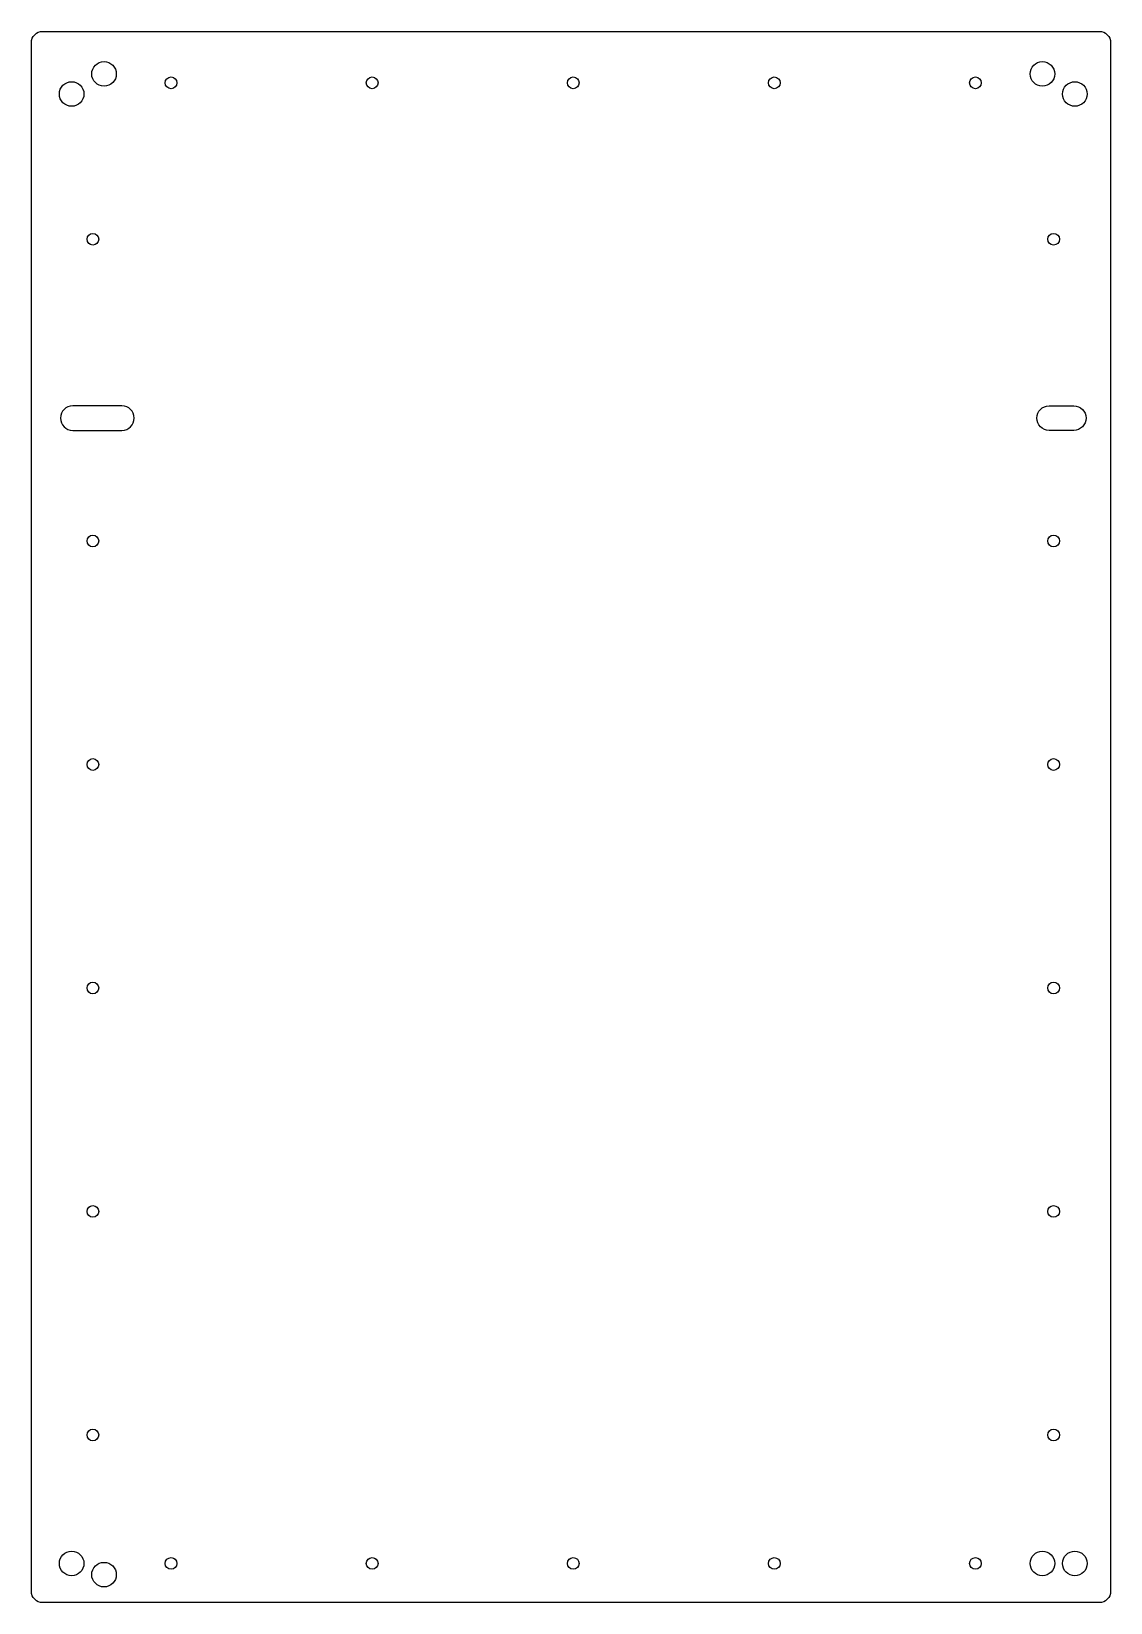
# Model space of a CAD drawing. Header units: millimetres. Extents: x -242 to 241, y -540 to 163.
import ezdxf

# ---------------------------------------------------------------- set-up
doc = ezdxf.new("R2010")
doc.units = ezdxf.units.MM
doc.layers.get('0').update_dxf_attribs({"linetype": 'CONTINUOUS'})

msp = doc.modelspace()

# ---------------------------------------------------------------- linework, layer by layer
for points in [[(-242.5, 158, -0.414214), (-237.5, 163), (235.5, 163, -0.414214), (240.5, 158), (240.5, -535, -0.414214), (235.5, -540), (-237.5, -540, -0.414214), (-242.5, -535)], [(-224, -15.5), (-202, -15.5, 1), (-202, -4.5), (-224, -4.5, 1)], [(213, -15.5, -1), (213, -4.5), (224, -4.5, -1), (224, -15.5)]]:
    msp.add_lwpolyline(points, format="xyb", close=True)
for centre, radius in [((-210, 144), 5.5), ((210, 144), 5.5), ((-180, 140), 2.62), ((-90, 140), 2.62), ((0, 140), 2.62), ((90, 140), 2.62), ((180, 140), 2.62), ((-224.5, 135), 5.5), ((224.5, 135), 5.5), ((-215, 70), 2.62), ((215, 70), 2.62), ((-215, -65), 2.62), ((215, -65), 2.62), ((-215, -165), 2.62), ((215, -165), 2.62), ((-215, -265), 2.62), ((215, -265), 2.62), ((-215, -365), 2.62), ((215, -365), 2.62), ((-215, -465), 2.62), ((215, -465), 2.62), ((-224.5, -522.5), 5.5), ((-180, -522.5), 2.62), ((-90, -522.5), 2.62), ((0, -522.5), 2.62), ((90, -522.5), 2.62), ((180, -522.5), 2.62), ((210, -522.5), 5.5), ((224.5, -522.5), 5.5), ((-210, -527.5), 5.5)]:
    msp.add_circle(centre, radius)

doc.saveas('drawing.dxf')
